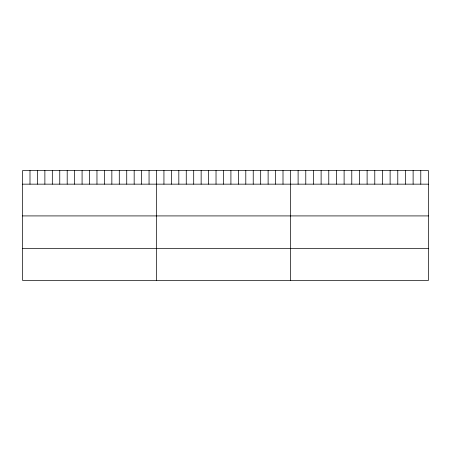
<?xml version="1.0" encoding="UTF-8"?>
<svg xmlns="http://www.w3.org/2000/svg" width="451" height="451" viewBox="0 0 451 451"><rect width="100%" height="100%" fill="white"/><g stroke="black" fill="none" stroke-linecap="round" stroke-linejoin="round"><path stroke-width="0.68" d="M428.45 184.155L428.45 280.415L22.55 280.415L22.55 170.585L428.45 170.585L428.45 184.155L22.55 184.155M22.55 215.916L428.45 215.916M22.55 248.648L428.45 248.648M420.783 170.585L420.783 184.155M413.116 170.585L413.116 184.155M405.449 170.585L405.449 184.155M397.782 170.585L397.782 184.155M390.115 170.585L390.115 184.155M382.448 170.585L382.448 184.155M374.781 170.585L374.781 184.155M367.114 170.585L367.114 184.155M359.447 170.585L359.447 184.155M351.78 170.585L351.78 184.155M344.113 170.585L344.113 184.155M336.446 170.585L336.446 184.155M328.779 170.585L328.779 184.155M321.112 170.585L321.112 184.155M313.445 170.585L313.445 184.155M305.778 170.585L305.778 184.155M298.111 170.585L298.111 184.155M290.444 170.585L290.444 280.415M283.002 170.585L283.002 184.155M275.561 170.585L275.561 184.155M268.12 170.585L268.12 184.155M260.678 170.585L260.678 184.155M253.236 170.585L253.236 184.155M245.795 170.585L245.795 184.155M238.353 170.585L238.353 184.155M230.912 170.585L230.912 184.155M223.47 170.585L223.47 184.155M216.029 170.585L216.029 184.155M208.587 170.585L208.587 184.155M201.146 170.585L201.146 184.155M193.704 170.585L193.704 184.155M186.263 170.585L186.263 184.155M178.821 170.585L178.821 184.155M171.38 170.585L171.38 184.155M163.939 170.585L163.939 184.155M156.497 170.585L156.497 280.415M149.055 170.585L149.055 184.155M141.614 170.585L141.614 184.155M134.172 170.585L134.172 184.155M126.731 170.585L126.731 184.155M119.289 170.585L119.289 184.155M111.848 170.585L111.848 184.155M104.406 170.585L104.406 184.155M96.965 170.585L96.965 184.155M89.523 170.585L89.523 184.155M82.082 170.585L82.082 184.155M74.641 170.585L74.641 184.155M67.199 170.585L67.199 184.155M59.758 170.585L59.758 184.155M52.316 170.585L52.316 184.155M44.874 170.585L44.874 184.155M37.433 170.585L37.433 184.155M29.991 170.585L29.991 184.155"/></g></svg>
